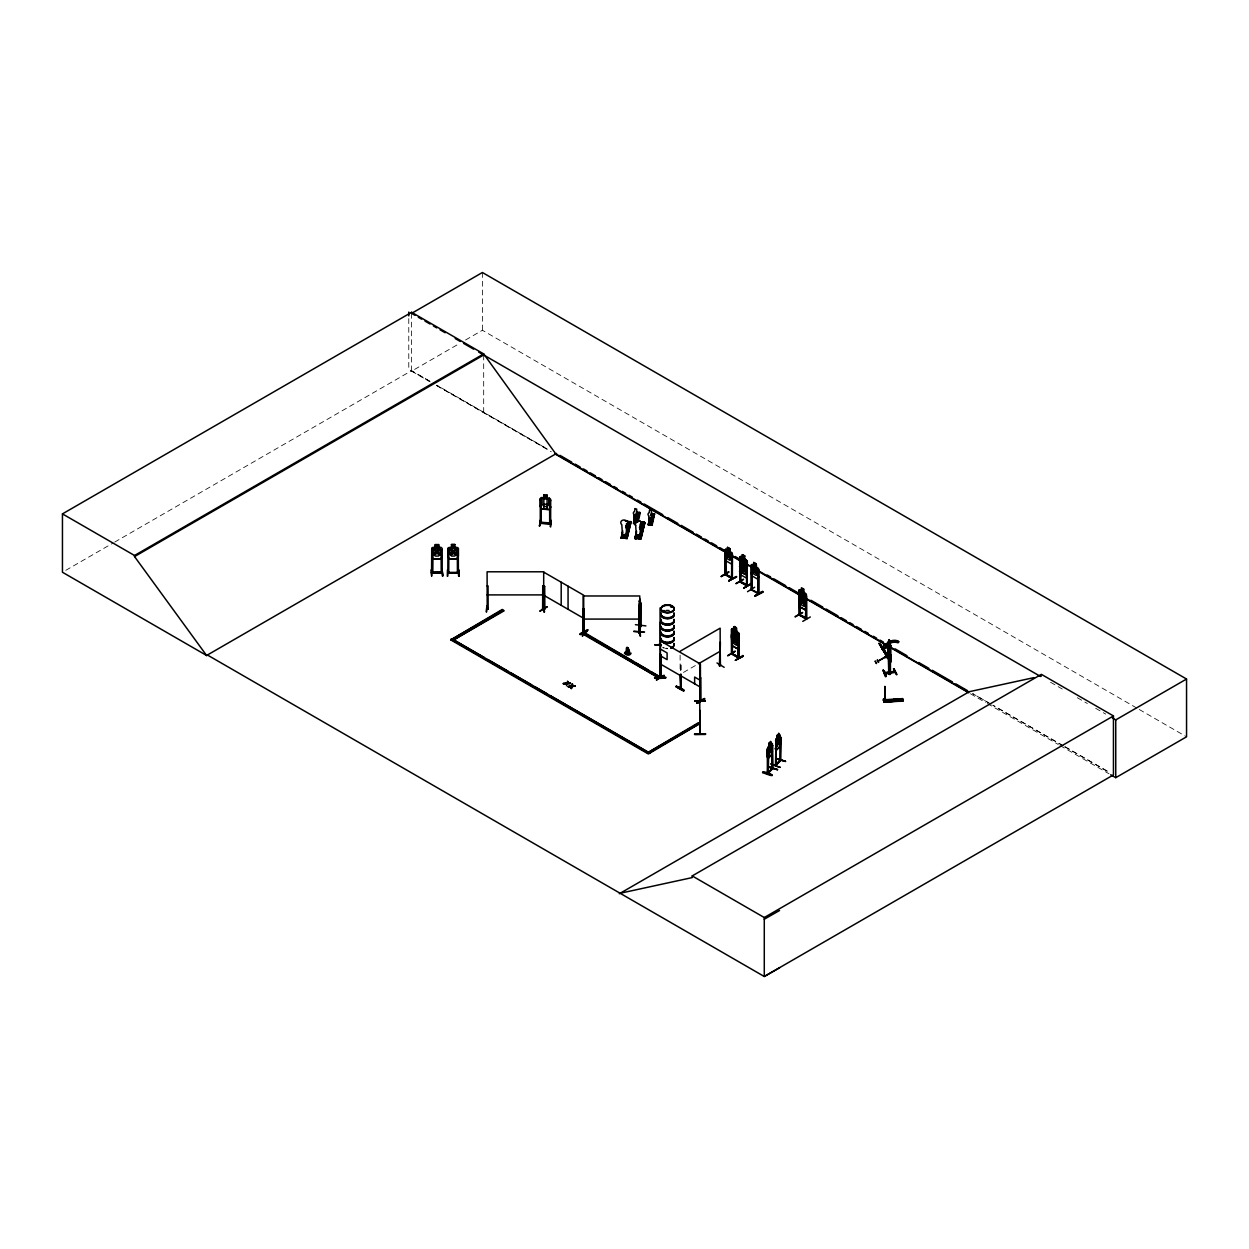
<?xml version="1.0" encoding="UTF-8"?>
<svg xmlns="http://www.w3.org/2000/svg" width="1249" height="1249" viewBox="0 0 1249 1249"><rect width="100%" height="100%" fill="white"/><g stroke="black" fill="none" stroke-linecap="round" stroke-linejoin="round"><path stroke-width="0.75" stroke-dasharray="5 3.75" d="M680.799 664.905L680.799 672.321M65.822 570.309L113.019 543.05M114.705 542.082L411.608 370.656L430.046 381.304M411.608 313.374L411.608 371.14L458.82 343.897M465.549 339.993L482.411 330.267L1137.574 708.526M683.453 672.446L696.801 664.733M429.797 381.445L408.782 369.361L408.782 317.808M436.526 385.317L547.374 449.062L436.76 385.176M991.128 704.249L972.659 693.617L991.081 704.264M1063.352 745.778L992.814 705.201L1063.164 745.887M1065.022 746.73L1110.377 772.819M1139.275 709.494L1186.55 736.801M1050.581 682.282L1062.274 689.026M1077.309 697.707L1087.348 703.499M1095.701 708.324L1105.724 714.116M1064.835 746.84L1110.096 772.975M411.608 371.14L430.046 381.788M436.76 385.66L551.293 451.779M970.411 693.757L985.617 702.547M987.319 703.515L1058.293 744.498M1059.979 745.481L1108.987 773.771M681.048 665.061L681.048 672.477M680.377 665.452L680.377 671.01M680.112 655.116L680.112 670.869M483.691 354.981L483.691 412.748M482.411 272.501L482.411 330.267M665.811 610.527A6.713 3.872 0 0 1 669.277 610.527M665.842 610.23A6.604 3.809 0 0 1 669.261 610.23M667.544 648.325A6.604 3.809 0 0 1 665.842 648.184M664.249 647.809A6.604 3.809 0 0 1 662.876 647.201M664.234 648.184A6.62 3.825 0 0 1 662.86 647.575M667.544 648.731L665.811 648.59A6.62 3.825 0 0 0 667.544 648.699"/><path stroke-width="1.5" d="M885.01 700.845L885.276 692.727M885.26 693.179L885.166 700.845L884.807 699.112M640.019 527.593L641.33 528.608L640.019 527.827M883.636 699.175L884.058 699.284M883.652 699.456L883.886 700.954M884.714 699.456L884.854 686.45M885.057 686.653L885.119 692.742M639.472 630.245L639.535 631.135L639.098 630.37M640.846 625.702L639.347 631.666L639.8 602.924M638.926 631.651L640.909 624.906L640.3 626.249L640.815 602.564M640.175 611.901C642.579 595.601 636.365 633.165 640.269 611.869M633.758 631.526C652.977 632.072 642.454 632.4 633.836 631.229M743.342 565.656L741.282 561.722L742.827 565.859C739.377 567.514 742.468 570.762 743.358 566.781L745.512 570.762L743.858 566.453C747.995 563.237 743.03 563.174 743.483 565.859M626.014 536.336L626.764 525.126A3.544 2.857 13.5 0 0 626.764 521.052A3.544 2.857 13.5 0 0 621.815 520.646A3.544 2.857 13.5 0 0 621.815 524.736L622.548 535.93M636.787 522.207L637.287 514.744A2.357 1.905 13.5 0 0 636.803 511.668L636.647 509.092L635.319 508.624M639.863 536.82L640.612 525.61A3.544 2.857 13.5 0 0 640.612 521.52A3.544 2.857 13.5 0 0 635.663 521.13L635.476 522.004M651.51 523.487L652.009 516.009A2.357 1.905 13.5 0 0 651.525 512.933L651.369 510.373M895.33 700.267L894.097 699.815M895.486 700.346L895.205 699.471M772.772 768.557L771.882 768.916L772.428 745.31L772.834 768.557L767.729 773.771L767.87 750.087L767.682 773.834L767.916 772.538M768.151 753.272L768.994 754.661L771.398 749.868L770.617 741.484L768.931 743.249L768.994 746.137L767.354 748.885L767.354 773.724L772.834 767.651L771.913 768.119M775.816 742.562L775.754 765.715L776.222 739.845L778.705 733.382L779.485 741.75L777.065 746.543L776.222 745.153M886.306 645.624L888.211 646.998L883.636 649.371L883.699 644.312L885.619 645.686L886.415 644.718A9.883 7.947 -32.3 0 1 897.719 641.346L898.78 641.783L897.047 642.501A8.462 6.807 -32.3 0 0 886.681 646.233L886.306 645.624A8.462 6.807 -32.3 0 1 889.585 642.767L889.585 642.595M883.636 649.371L883.699 644.312M626.951 654.226C623.735 637.162 634.851 657.63 626.202 653.867L627.451 647.794L625.874 653.336M638.801 606.795L640.284 600.472L640.675 626.217L640.675 603.111M639.426 603.813L639.082 631.026M891.161 654.898L890.771 657.177L888.226 649.246M772.241 751.258L771.741 754.537L767.87 758.58M771.882 754.615L772.397 751.242M780.328 743.139L779.813 746.418L776.004 750.633L775.395 748.307M780.484 743.124L779.969 746.496L775.957 750.462M624 534.431L624 536.04L623.797 534.619M624.406 535.805L623.844 534.744M635.554 521.941L635.71 521.301A3.544 2.857 13.5 0 0 635.632 525.345L635.663 525.22A3.544 2.857 13.5 0 1 635.663 521.13M635.288 521.286L635.335 521.411M638.364 535.009C637.568 537.476 637.88 534.322 638.27 536.196M637.646 535.103L638.255 536.102L638.426 535.29M650.12 522.675L649.948 522.894M541.192 500.068L540.208 500.224L541.192 500.068L541.27 523.393L540.161 522.238L541.192 523.175M539.459 526.141L540.661 519.693M539.537 526.266L540.692 519.693L539.474 525.798M549.466 498.257L541.363 497.539L540.271 498.476L540.271 523.097M549.622 500.599L550.575 500.662L549.622 500.599L549.685 523.956M549.607 523.112L550.684 522.941M549.607 523.956L550.684 523.784M549.466 523.315L549.513 523.706M541.192 522.332L550.544 522.909L550.637 523.987L550.684 499.35L549.404 498.148M550.153 526.5L551.262 520.365L550.668 526.953M884.792 689.026L884.87 691.165M626.03 652.79L627.576 647.638M762.593 772.6C767.354 770.087 781.796 780.453 762.608 772.522M779.954 767.432C760.75 759.486 776.769 767.151 780.25 767.151M540.255 506.173L541.317 509.092L549.498 509.623L550.637 506.86M541.317 509.077L540.38 506.095M543.721 497.695L543.721 494.854L547.187 495.088L547.109 497.992L548.779 499.147L548.779 504.455L547.062 506.61L543.83 506.391L542.097 504.003L542.097 498.694L543.83 497.867M549.451 509.608L550.684 506.985M890.365 674.382L889.101 674.023L890.272 674.413L890.24 659.41C888.101 662.423 884.011 647.138 890.865 661.611L890.849 645.624M626.202 653.867L627.498 647.872M699.783 701.189L700.767 701.032L700.673 677.91L699.721 677.676L700.673 677.91M699.721 700.627L700.486 701.22L700.408 664.015L660.378 640.909M699.783 664.265L699.783 734.147L700.143 710.431M888.492 657.723L888.695 672.571M890.318 674.319L889.21 674.007L889.569 660.081C891.989 659.191 886.134 659.285 890.365 661.908M663.016 611.136L663.875 610.496M663.406 611.136L664.203 611.495M664.359 611.464L664.593 610.667L663.344 610.948M671.587 607.186L671.135 606.483L672.024 606.858M671.509 607.014L670.885 606.936M622.689 532.308L621.331 537.96L622.189 534.634L621.783 537.507L626.233 537.866L626.639 536.695L627.045 538.569L630.995 522.129L625.312 521.052L630.573 521.754M621.096 538.132L622.72 530.794M623.235 534.947L624.843 535.072L623.235 534.947C621.284 538.288 626.576 538.756 624.843 535.072M624.125 534.884L624.11 536.024M624.328 534.525L624.203 536.008M629.277 522.02L625.234 538.444L626.623 538.194L621.003 538.132M629.543 521.676L625.655 538.288M628.965 525.72L625.952 538.522L629.09 525.704M629.418 525.751L627.029 538.584M626.576 538.366L630.573 521.473M626.92 538.584L630.995 522.129M635.054 508.608L634.445 511.575A2.357 1.905 13.5 0 0 633.977 514.479L634.445 522.02M635.288 519.834C633.102 528.358 633.118 519.959 635.257 516.243M635.007 517.835L633.415 523.534M635.288 518.085L634.601 523.643M635.241 519.725L634.117 523.596L633.961 522.332M634.929 523.112L634.929 521.426L636.006 521.504L635.975 523.3M636.756 521.941C638.27 509.608 642.173 509.358 637.817 522.02M636.912 521.817L639.145 512.574M637.146 521.957L639.816 512.433L636.319 512.152M637.443 521.988L639.816 512.433M634.945 538.616L636.568 531.278M635.226 538.428L636.537 532.792M636.397 534.994C632.65 538.35 637.989 538.865 635.866 538.694M636.522 534.994L635.616 538.662L635.632 536.789M637.084 535.431L638.692 535.556L637.084 535.431L637.084 537.96M637.989 535.259L638.145 536.43M640.612 525.61L640.581 525.735A3.544 2.857 13.5 0 0 640.581 521.66A3.544 2.857 13.5 0 0 635.632 521.255L635.507 521.926M638.692 538.085L638.692 535.556M640.924 521.676L644.422 522.254L639.738 538.975L643.391 522.16L639.504 538.772M640.924 521.973L644.843 522.613L640.144 539.037L644.422 521.957M640.878 539.068L644.843 522.613L640.893 539.053L634.835 538.6M648.45 524.705L649.886 517.492M648.231 524.814L650.167 517.289M650.245 521.239L648.606 524.845L650.011 519.35M649.964 520.989L648.84 524.877L650.214 519.397M650.276 522.8L650.339 522.535M650.698 522.878L649.652 522.691L649.652 524.377L649.636 522.8L650.698 522.878L650.729 524.471M652.103 525.111C654.648 514.245 655.975 505.673 651.463 525.08M651.432 525.064L654.148 514.088M639.41 601.128L639.941 598.974M639.41 602.08L639.722 599.942M635.413 624.672L645.92 625.905M639.332 610.09L639.8 608.232M638.942 631.588L640.659 625.687M675.974 686.591C683.031 687.215 689.838 695.521 675.974 686.622L683.531 690.9M676.349 685.966L683.937 690.213M676.333 686.341L683.952 690.681M888.211 653.867L888.445 654.32M890.818 661.642L888.055 655.99L888.507 641.174L889.304 642.626M885.9 657.442L888.336 656.412L886.009 657.645L885.432 656.521L887.758 655.288L888.929 656.318L888.835 652.774M891.208 661.064L890.693 659.534M660.003 645.109L659.956 644.703M883.746 701.61L902.933 701.235L902.855 700.455L883.839 702.25M728.682 554.337L730.852 553.104L729.291 555.462L730.915 559.771L728.792 555.789C727.699 559.568 725.013 556.617 728.276 554.853L726.731 550.731L728.62 554.103M743.514 561.566L745.684 560.333L744.123 562.69L745.747 566.999L745.06 566.64M802.514 594.899C801.499 595.508 807.276 590.402 803.232 595.882L804.856 600.191L802.732 596.21C801.749 600.082 798.86 596.975 802.201 595.273L800.671 591.136L802.529 594.477M732.445 561.66L731.524 564.048L725.747 560.707L725.06 557.397L725.825 560.66M743.467 569.528L746.356 571.277L747.277 568.888M758.627 576.757L757.784 579.208L752.007 575.883L751.336 572.557L752.007 575.883M738.877 640.956L738.018 643.407L732.242 640.066L731.477 636.787M798.923 597.865L799.672 601.128L805.464 604.469L806.386 602.08M746.199 574.821L747.199 572.557M747.121 572.495L746.262 574.946L740.423 571.636L739.736 568.326M746.964 575.399L746.09 577.865L740.251 574.556L739.642 560.754L740.516 560.145C747.901 565.407 732.632 561.644 746.137 566.39L747.043 567.811M733.897 632.306L736.301 633.758L733.897 632.306L733.897 635.335L731.321 634.804L732.086 645.686L737.94 648.996L738.877 646.592M799.61 606.702L798.845 603.439L799.532 606.749L805.449 610.012L806.214 607.607M805.449 610.012L806.23 594.477L799.703 589.684L799.001 590.324M767.308 756.426C770.867 766.699 761.5 747.23 772.35 743.717M776.035 739.158L775.488 765.496M775.488 740.751L777.175 738.05L777.112 735.161M743.342 561.535L741.563 557.96L743.093 562.081L741.531 564.283M566.484 685.748L567.967 681.532M571.355 688.558L572.12 686.201L575.305 685.779L572.12 686.685L571.355 688.558L571.371 686.247M637.786 535.399L637.427 536.04M570.746 688.199L572.229 683.999L572.214 686.279M572.229 683.999L571.464 686.341L568.233 686.747L571.464 685.857M453.137 550.981L450.264 548.405L452.45 551.621C447.985 555.087 451.701 556.835 453.184 552.245L456.182 554.978L453.887 551.636L456.088 548.342L453.278 550.887M432.81 558.959L431.732 556.07L432.81 558.959L440.991 558.865L442.193 556.024M457.118 558.756L458.274 555.93M447.954 556.117L449.031 558.943L457.212 558.849L458.399 555.946L458.399 548.311L454.917 547.405M436.822 550.793L439.882 548.358L437.665 551.652L439.976 554.993L436.978 552.261L433.949 555.056L436.229 551.636L434.059 548.42L437.056 550.903M572.12 686.685L572.823 684.358M721.251 576.507L728.76 572.183M736.083 583.736L743.592 579.411M747.527 591.683L754.677 587.217M727.761 655.866L735.333 651.166L727.824 655.491M795.191 616.928L802.685 612.603M882.7 670.526C886.4 669.214 887.305 685.264 883.262 670.448M883.199 670.026L885.994 676.255M547.374 606.827L539.99 610.823M664.093 675.647L656.318 679.846L663.75 675.522M637.708 516.477L637.084 516.196M544.423 608.841L543.58 608.357L544.564 608.575M544.611 586.374L542.737 585.843L544.611 586.374L544.689 609.528L542.628 608.95L543.799 608.95M582.924 631.323C585.203 631.791 581.675 629.98 583.673 632.4M661.143 677.895L660.471 677.707M661.33 655.194L660.378 654.96L661.33 655.194L660.955 678.426L661.408 677.504M699.908 699.737L700.143 699.783M431.389 569.669L431.608 575.773M447.595 569.981L447.283 576.211M447.595 569.653L447.798 576.101M486.86 605.906L486.423 612.119L486.798 605.921M582.94 629.73L582.502 636.287L582.94 630.042M731.555 552.604L725.763 549.263L724.982 549.825L724.92 574.571L732.367 578.818L732.445 554.025L731.586 552.526L732.32 578.833M726.044 574.025L724.951 573.697L725.778 574.181M725.263 573.541L725.778 575.024L725.966 557.491M731.945 562.877L731.617 578.474L731.695 555.321L732.367 555.711M732.632 577.803L725.778 574.415L732.71 578.724L725.404 574.462M740.22 581.691L740.782 572.417M746.559 584.891L747.542 585.953L740.157 581.659M751.227 589.793L758.705 594.04L758.721 569.185L752.117 564.376L751.242 564.985L751.555 589.59L758.705 593.197M752.32 589.153L751.523 588.701L751.804 590.137L752.226 566.874M751.96 590.137L752.226 572.651M757.956 592.791L757.956 593.681L758.221 578.037M736.41 630.995L738.955 633.384L738.955 658.223L731.43 653.914L731.477 629.168L732.351 628.559C735.958 632.213 731.976 623.001 736.488 628.106L737.55 638.005L736.332 639.582L734.022 638.255L732.804 635.257L734.022 626.686M732.538 654.211L731.789 630.667L731.945 653.789M738.752 658.145L738.612 656.787M738.097 657.77L738.456 646.076M731.711 653.742L739.205 657.989L738.112 657.13M805.667 618.083C811.647 620.066 788.931 609.528 805.808 618.052M772.741 767.76L767.916 773.131M775.488 764.716L780.313 760.344M895.33 700.424L895.517 699.627M681.048 674.335L681.048 688.246L680.877 687.122M719.393 664.89L720.408 664.64M768.244 773.381L768.931 743.249M886.649 654.585L886.915 655.022M890.802 661.736L879.124 643.329L884.433 651.869L881.997 648.543M663.219 610.761L663.313 611.542M897.969 642.876L898.78 641.783M745.887 565.891L744.654 567.452L742.359 566.125L741.125 563.143M885.229 645.093L886.041 644.109A9.883 7.947 -32.3 0 1 897.344 640.737L898.328 641.143M442.177 572.12L431.67 572.167L431.561 573.291L431.732 548.452L432.841 547.421L440.959 547.327L442.193 548.389L442.177 573.166M431.561 573.072L442.177 572.948M441.131 572.948L441.225 572.401M447.767 572.214L448.953 572.651M447.767 573.057L458.383 572.932M457.212 572.557L458.383 572.089M457.353 572.932L458.274 572.104M487.204 608.044C488.359 609.028 487.235 607.03 487.204 609.215L487.094 571.792L543.69 571.792L543.674 609.34C544.954 609.777 544.673 608.341 542.628 608.325M584.204 632.525L583.08 632.525L584.235 632.728M639.847 632.525L638.926 632.556M639.847 633.368L638.91 633.056M769.275 743.467L770.274 742.406L769.275 744.42M777.346 735.349L778.361 734.303L777.346 736.301M770.711 744.373L771.757 743.139M775.957 739.189L779.954 735.052L778.736 736.41L778.798 733.413M772.756 745.419L771.96 745.794M780.047 737.691L780.828 737.3L780.453 760.922L780.828 737.3M767.823 758.721L771.835 754.568M767.994 766.933L777.581 769.603M776.129 758.705L785.652 761.484L776.347 758.486M776.004 764.419L775.941 765.028M780.313 760.11L780.89 759.517L780.001 760.844M775.488 765.559L780.36 759.486M780.828 760.407L775.816 765.668L775.957 741.968M777.549 769.571L767.994 766.464M649.527 510.014L649.183 512.746A2.357 1.905 13.5 0 0 648.699 515.743L649.168 523.3M431.857 548.561L432.903 547.577M448.844 572.198L447.813 573.307L447.954 548.436L451.435 547.452M894.159 699.862L895.517 699.783M680.877 687.965L680.034 688.449L680.799 687.169M681.017 688.23L680.112 674.569M719.393 665.733L720.142 642.189L720.408 665.545L719.393 665.733L720.22 665.249L720.142 628.153L680.112 651.26M720.361 665.514L720.501 664.593M888.585 655.803L891.349 661.47M772.444 768.978L772.397 743.623M643.391 522.316L639.051 538.912L640.472 538.678L640.487 537.179L640.081 538.35L635.632 537.991L635.632 535.087L636.038 536.321M654.273 514.104L651.728 525.095M648.137 524.799L651.916 524.861L651.916 523.862M637.615 535.915L638.364 535.462M432.622 549.95L432.529 573.338L432.622 549.95L431.67 549.966L432.638 550.169M442.177 572.323L431.561 572.448M458.242 572.339L447.782 572.432M725.06 549.903L725.856 549.217M740.673 556.445L739.814 557.054L739.783 581.847L747.199 586.046L747.277 561.254L744.732 558.881L745.887 560.582L745.872 569.513L744.623 571.074L742.296 569.763L741.063 566.796L741.125 557.835L742.359 557.6C742.125 551.527 743.405 558.74 739.892 557.132M801.374 590.652L798.923 590.246L799.61 615.445M740.376 563.049L739.58 563.611M798.845 595.82L801.327 596.21M798.845 595.96L799.672 595.367M486.985 608.95L488.172 609.153L488.047 585.828L487.094 586.046M542.737 585.843L542.628 609.153L542.628 608.107L543.799 608.107M583.283 633.399L584.235 633.337L583.954 618.38M583.283 633.368L584.126 633.337L584.126 610.012L583.158 610.012L584.126 610.012M638.91 633.368L638.692 632.291L639.878 632.275M638.692 633.118L639.878 633.118M639.769 632.54L639.769 633.384M638.832 633.368L639.769 633.337L639.769 595.976L583.158 595.976L583.08 634.18L658.114 677.52L583.08 633.462L584.532 632.619L659.581 676.677L651.244 671.853M772.335 767.62L772.413 768.369M740.516 560.145L747.199 564.907M744.482 562.612L746.324 563.408M744.482 565.454L746.168 566.312M739.502 571.277L740.407 574.431M732.195 634.18L738.705 639.004M799.547 595.305L806.308 600.035M733.819 635.195L732.726 635.538L732.726 640.831L733.975 643.813L736.301 645.124L737.55 643.563L737.55 638.255L736.379 636.553M801.405 596.351L800.172 596.6L800.172 601.909L801.405 604.875L803.731 606.202L804.981 604.625L804.981 599.317L803.731 597.662L805.433 598.521M738.784 639.004L736.223 636.647L736.223 633.805M732.086 645.686L737.94 648.996M879.031 643.376L880.108 645.03M887.04 656.506C890.99 662.719 878.75 643.657 882.559 649.293M583.002 608.856L583.954 609.09L583.002 608.856L583.424 631.822M587.623 629.668C588.295 633.93 569.825 637.849 587.67 629.73M580.176 634.508L587.733 630.152L580.223 634.086M719.783 665.842L720.408 642.345M664.156 675.287L656.599 680.002M716.988 662.938L724.17 667.325M696.88 702.844C720.158 689.776 681.392 712.43 704.358 698.488M704.764 699.175L696.989 703.312L704.452 698.956M207.521 655.054L206.71 655.538L62.45 572.245L62.45 513.885L411.608 312.297L483.691 353.904L555.774 453.887L724.217 551.137M411.608 312.297L411.608 313.374L482.411 272.501L1186.55 679.034L1186.55 736.801L1115.747 777.674L1110.689 774.739M62.45 513.885L134.533 555.493L483.691 353.904M779.563 967.788L764.279 976.499L207.428 655.007L206.6 655.475L134.533 556.57L483.691 354.981M206.6 655.475L556.586 453.418M690.088 728.229L648.387 752.304L698.425 722.687L699.877 723.53L648.387 753.99L450.78 639.894L502.27 609.45L503.722 611.011L453.699 639.894L503.722 610.293M450.78 639.894L502.27 610.168L503.722 611.011M725.279 551.324L725.778 575.024M727.449 550.231L727.449 547.39L729.994 548.764L731.055 558.662L729.822 560.223L727.527 558.896L726.293 555.914L726.293 550.606L727.527 550.372L727.527 547.343L729.994 548.764M583.08 634.18L584.532 633.352L632.9 661.267M740.111 558.553L740.782 558.943M742.265 554.618L744.81 555.992L742.359 554.759M747.199 561.301L747.167 586.109L746.777 562.409L746.512 585.75L746.434 584.782M721.329 576.632L728.823 571.808L721.329 576.148M753.787 565.344L753.709 562.55L756.254 563.923L757.316 573.822L756.098 575.383L753.787 574.072L752.554 571.074L753.787 562.503M756.176 563.97L753.709 562.55M728.823 580.473L736.754 576.851L728.885 580.551M757.768 567.733L758.627 569.232L758.611 594.04M740.111 580.816L740.501 582.253M757.956 593.681L757.956 570.496L758.627 570.887M631.073 653.165C629.48 658.129 619.832 652.228 627.872 651.322M624.422 653.243L627.623 651.322M746.699 584.86L740.61 581.644L747.542 585.11M755.083 595.648L762.639 591.355L755.145 595.711M755.083 596.132L762.998 591.979M732.351 628.559L738.955 633.384L738.846 658.223M736.488 628.106L734.022 626.873M799.891 592.135L798.954 591.885L799.891 592.135L799.969 615.289L798.86 614.149L799.719 614.586M803.763 592.12L803.919 589.169L801.468 587.748L800.234 596.335L801.468 599.317L803.763 600.644L804.996 599.083L804.996 593.775L803.763 592.12L806.386 594.446L806.386 619.285L805.543 618.801L805.886 607.139M658.114 676.786L659.581 675.943M738.19 634.679L739.127 634.914L738.19 634.679L738.237 657.848M805.621 618.942L805.886 595.586M732.242 640.066L738.05 643.219M698.456 663.781L720.142 651.26M805.464 604.469L799.735 601.066L799.079 597.849M799.61 614.602L799.204 613.946M805.543 618.208L806.261 619.239M739.205 657.224L732.273 653.773L738.378 656.99M735.396 660.268L743.249 656.193L735.333 660.315L742.843 655.506L743.249 656.225M802.764 621.378L810.32 616.959M693.414 726.309L698.425 723.421L699.877 724.264M450.78 639.176L648.387 753.256L699.877 723.53M880.623 644.359L888.336 656.584L879.952 644.328L882.231 648.84M891.161 661.064L889.147 659.706L889.538 674.46M619.317 893.753L969.302 691.681L1033.782 677.661M620.129 893.269L692.211 877.594L692.211 875.924L1041.369 674.335L1113.452 715.942L1113.452 774.911L764.279 976.499L764.279 917.531L1113.452 715.942M1041.369 676.006L1040.558 676.49L478.664 352.077M1112.406 717.972L1115.747 719.908L1186.55 679.034M637.599 516.93L636.506 517.164M641.096 528.686L640.003 528.936M764.279 919.217L779.563 910.505M541.114 522.566L540.099 522.488L540.302 523.378M550.497 524.002L540.224 523.362M877.844 661.096L885.697 657.036M624.406 535.618L623.579 535.743M883.246 648.762L887.836 646.389M660.424 644.765L654.929 644.859M699.737 700.58L700.673 700.986M664.718 611.432L663.36 611.432M888.554 657.583L889.725 657.958L888.554 657.583L888.851 672.68L889.366 657.536M636.506 516.446L637.615 516.54M637.458 517.008L636.506 517.008M640.05 512.902L636.537 512.621M622.345 538.038L622.127 538.21M627.623 647.934L629.621 653.149M626.67 652.353L627.576 652.165L627.716 647.606L628.325 650.713M741.063 561.488L742.296 561.238M680.362 687.762L681.142 687.309L680.034 687.606M888.164 655.944L880.311 644.546M639.8 601.971L639.332 612.353L639.082 611.073M660.565 677.864L661.424 678.316L660.643 654.804M799.141 614.805L806.308 619.239M731.711 652.899L732.039 654.32M890.194 641.564L889.163 639.629L890.084 641.58M888.523 652.665L888.336 649.215M893.566 668.699L896.876 674.647L894.065 668.746M884.354 672.743L894.752 671.462M884.464 672.93L894.721 671.306M884.838 673.305L895.08 671.712M884.979 674.038L895.205 672.384M651.806 518.366L652.197 517.554M626.467 528.468L627.263 527.375M626.467 528.702L627.404 527.531M567.358 682.984L570.434 683.453L567.249 683.859M563.361 683.453L566.593 683.047L563.923 684.265L563.361 683.453L570.434 683.453M572.214 685.795L575.305 685.779M568.233 686.279L575.305 686.263M568.233 686.747L571.371 686.731M448.734 572.136L448.922 573.01M448.734 573.322L448.844 549.935L447.891 549.95L448.844 549.935M895.143 700.314L894.143 700.049M567.249 683.39L570.434 682.969M563.361 683.937L566.593 683.515M487.937 609.184L488.172 608.544M583.111 633.071L584.095 633.352M543.58 609.215L543.924 585.984M583.267 631.822L584.126 632.275L583.205 632.509M661.143 677.661L659.94 677.661L660.05 654.07M699.986 700.627L699.986 677.52M885.01 690.385L885.151 688.027M884.745 691.79L884.792 699.487M900.748 699.705L883.543 700.236L902.637 699.206L883.527 700.361L883.496 698.831L885.432 698.737L885.432 699.737M883.87 699.05L883.808 702L902.918 700.986L902.574 698.613L883.48 699.83L883.574 700.611M883.714 700.97L885.744 700.611L885.76 701.766L885.463 699.69M725.326 574.431L725.154 549.857M731.789 653.789L731.649 629.215M650.042 509.889L650.916 510.06M435.23 547.468L435.214 544.548L438.711 544.58L438.711 547.421M451.435 544.533L454.917 544.502L454.808 547.499L456.541 548.436L456.541 553.744L454.808 556.039L451.545 556.07L449.812 553.822L449.812 548.514L451.545 547.546L451.435 544.533L454.917 544.564M457.165 547.39L449.062 547.468L447.954 548.436M441.1 549.857L442.068 550.06L441.1 549.857L441.225 573.213M457.321 549.841L458.274 550.044L457.321 549.841L457.431 573.197M432.903 558.787L440.913 558.709M449.031 558.943L457.212 558.849M442.068 569.997L442.864 576.117L442.146 569.56M458.43 569.919L459.086 576.101L458.352 569.544M431.67 573.291L442.068 573.166L442.052 572.12M543.768 605.984L544.423 612.104L543.846 605.546M660.424 621.94L660.393 678.16L660.05 607.904M639.91 629.73L639.988 635.85M660.237 644.484L654.929 644.999L660.237 644.5M654.944 678.129C688.34 676.396 632.166 677.864 665.545 678.113M654.929 677.785L665.545 678.02M700.143 678.301L699.705 701.985M694.663 701.22L705.263 701.157M694.663 701.36L705.263 700.845L694.663 700.876M694.663 734.49C728.011 733.428 672.462 734.412 705.279 734.474M694.663 734.178L705.263 734.162M487.094 594.899L543.69 594.899M583.158 619.082L639.769 619.082M640.003 529.186L641.252 528.015M780.375 760.953L779.844 735.021M888.71 642.642L889.272 639.613M541.036 522.582L540.224 522.519M541.301 522.582L550.419 523.159M540.239 523.128L550.544 523.753M543.83 498.819L547.109 499.147M543.83 504.128L547.062 504.331M541.41 508.983L549.373 509.451M488.047 608.934L487.204 609.184M651.041 513.433L654.819 514.151M650.776 514.541L654.273 515.025L650.776 514.744M635.866 514.01L639.379 514.494L635.866 514.213M650.588 515.275L654.101 515.759L650.588 515.478M635.6 515.119L639.113 515.603L635.6 515.322M640.518 523.347L644.016 523.924L640.518 523.643M640.253 524.455L643.75 525.033L640.253 524.752M626.405 523.971L629.902 524.564L626.405 524.283M639.847 526.126L643.36 526.703L639.847 526.422M625.999 525.642L629.512 526.219L625.999 525.938M639.488 527.609L643.001 528.186L639.488 527.905M625.64 527.125L629.153 527.702L625.64 527.421M635.632 536.586L640.878 537.008L640.878 535.509L640.472 536.68L636.397 536.414L635.663 525.22M622.189 535.837L626.623 536.196L627.029 535.025L627.029 536.524L621.783 536.118M639.316 600.956L639.441 603.845M448.001 573.291L458.399 573.15L458.274 548.342M651.4 518.335L652.337 517.648M896.392 674.647L893.503 668.839M891.005 659.597L888.507 654.976L891.052 659.472M775.332 748.385L775.91 750.602M776.082 758.346L785.402 761.312M777.331 769.774L768.041 766.808M772.163 775.27L762.842 771.898M442.162 569.919L442.349 576.008M459.023 576.039L458.82 569.919M543.939 612.041L543.799 605.5M732.039 653.477L732.086 653.461M897.578 642.267L896.673 641.892A8.462 6.807 -32.3 0 0 891.614 641.908M884.089 644.921L885.619 645.686M886.681 646.233L888.211 646.998M742.218 558.444L744.545 559.755L744.404 565.5L745.637 567.155L745.637 572.464L744.404 574.04L742.078 572.729L740.829 569.747L742.218 558.256L744.701 559.661L744.623 568.81L742.296 567.499L742.296 558.397M742.078 561.347L744.404 562.659M742.484 562.05L743.982 563.845L742.484 563.002M742.296 562.191L744.623 563.502M739.486 566.359L746.964 570.559M799.672 606.639L805.386 609.887M547.031 606.702L539.99 611.307M681.127 688.121L680.799 674.179M411.608 313.374L414.965 315.31M418.321 317.246L421.678 319.182M425.019 321.118L430.046 324.022M433.403 325.958L436.76 327.894M440.116 329.83L445.144 332.734M455.198 338.541L460.225 341.445M463.582 343.381L473.636 349.174M740.595 556.492L746.371 559.833M742.359 558.553L744.654 559.88M805.621 595.742L806.557 595.992L806.635 619.129L799.219 614.851L799.079 590.277M746.777 562.409L747.464 562.799L746.512 562.55M559.958 455.354L571.745 462.161M575.118 464.113L580.176 467.032M583.533 468.968L586.905 470.92M590.277 472.856L595.336 475.775M598.708 477.727L602.065 479.678M605.437 481.614L610.496 484.534M613.868 486.486L617.225 488.421M622.283 491.341L625.655 493.293M629.028 495.228L632.384 497.18M637.443 500.1L640.815 502.036M644.187 503.987L662.719 514.682M667.762 517.601L677.879 523.44M681.236 525.376L693.039 532.183M696.396 534.135L701.454 537.054M704.826 538.99L708.199 540.942M711.571 542.893L716.614 545.797M719.986 547.749L723.358 549.701M735.146 556.508L740.204 559.427M767.151 574.977L770.524 576.929M773.896 578.865L785.683 585.672M789.056 587.623L799.157 593.462M810.944 600.269L822.748 607.076M826.104 609.012L837.907 615.835M841.264 617.771L846.322 620.691M849.695 622.642L853.067 624.578M856.439 626.53L861.482 629.449M864.854 631.385L868.227 633.337M873.27 636.256L876.642 638.192M880.014 640.144L883.386 642.08M895.174 648.887L906.961 655.709M918.764 662.516L928.866 668.34M932.238 670.291L952.456 681.954M955.813 683.906L967.616 690.713M730.962 555.024L739.377 559.895M746.121 563.783L751.96 567.03M757.956 570.496L800.016 594.899M806.76 598.802L968.475 692.165M554.665 453.73L723.671 551.309M732.117 556.18L738.877 560.083M745.637 563.986L749.025 565.938M757.472 570.824L799.719 595.211M806.479 599.114L885.916 644.968M889.288 646.92L968.724 692.789M742.359 563.861L744.654 565.188M802.342 612.478L795.254 616.569M743.233 579.286L736.145 583.377M751.211 583.767L743.655 588.185L751.195 583.408M763.014 592.026L755.192 596.132M543.658 572.104L583.689 595.211L583.767 632.4L583.049 632.041M660.424 649.074L667.107 652.93L667.107 659.675L660.424 655.819M699.846 680.065L694.631 677.052L694.631 683.796M543.658 595.211L583.689 618.317M660.378 664.015L700.408 687.137M636.225 663.188L647.903 669.932M567.967 682.016L567.358 681.189M455.62 641.002L484.331 657.583M487.703 659.534L507.984 671.228M511.356 673.18L531.621 684.889M534.994 686.825L546.828 693.663M550.2 695.615L649.855 753.147L452.247 639.051M692.211 875.924L764.279 917.531M751.289 589.778L751.336 564.938M648.684 524.845L648.418 523.581L652.181 523.753L652.181 522.753L651.916 523.534L648.684 522.472L648.684 524.408L651.65 524.642L651.65 523.831M751.227 583.814L743.701 588.107M885.322 653.617L886.041 654.523L883.48 649.917M882.013 648.543L882.84 649.621L880.826 646.186M744.623 562.55L745.872 564.205M879.983 645.296L881.591 647.575M882.075 648.34L890.506 661.97M746.293 559.88L747.121 561.301M740.876 582.065L740.532 572.573M887.758 655.288L877.985 661.361M458.57 575.992L458.305 569.497M885.432 656.521L886.009 657.645M639.91 630.042L640.503 636.287M885.9 653.617L888.086 658.207M883.949 650.87L884.854 652.665M889.928 641.736L889.35 640.581L889.928 642.689M890.834 645.702L890.115 644.406L890.1 652.993L888.726 647.966M890.724 645.717L888.507 641.174L888.523 656.443M883.121 670.416L885.916 676.318M743.623 563.018L744.935 566.437M629.449 653.711L628.013 647.856L628.825 654.133M739.814 568.357L740.563 571.527M884.885 686.528L885.01 688.043M638.942 614.352L639.098 616.584M633.977 514.479L634.461 521.941M885.057 690.978L885.119 692.196M431.436 569.638L431.67 576.242M627.779 647.95L627.904 654.335M890.428 659.815L890.428 674.257M888.726 644.406L888.679 655.85M1115.747 719.908L1115.747 777.674M902.902 700.642L883.777 701.829L883.527 699.799L902.668 699.596L902.574 698.613M900.966 700.751L900.638 698.925M899.67 700.83L899.342 698.987M897.734 700.923L897.406 699.097M896.017 701.017L895.689 699.175M894.065 701.126L893.753 699.284M889.959 661.127L889.991 673.82M889.257 659.425L889.288 674.429M803.653 597.709C805.777 594.586 799.157 590.902 801.327 596.398M799.641 592.276L799.719 615.429M771.929 767.979L771.913 768.962M770.711 741.531L770.664 744.513M744.81 555.992L744.654 558.928M740.532 559.099L740.532 564.876M739.97 557.085L739.97 564.657M740.111 572.026L740.111 581.659M680.377 674.725L680.377 688.558M661.064 655.35L660.908 678.457M638.942 606.78L638.926 633.399M634.227 522.02L633.961 521.192L633.961 523.128M621.783 534.603L621.783 537.507M568.061 586.187L568.061 609.293M561.191 582.221L561.191 605.328M547.078 495.166L547.109 509.467M544.345 586.53L544.423 609.684M543.846 494.963L543.83 509.249M540.38 498.523L540.364 506.157M448.063 548.467L448.079 556.102M438.586 544.611L438.586 547.515L440.335 548.452L440.335 553.76L438.586 556.055L435.339 556.086L433.606 553.838L433.606 548.53L435.339 547.562L435.339 544.642M431.857 548.483L431.857 556.117M408.782 312.078L408.782 315.903M134.533 555.493L134.533 556.57M673.929 613.993A6.604 3.809 0 0 1 667.544 618.786A6.604 3.809 0 0 1 661.174 613.993M673.929 612.916A6.604 3.809 0 0 1 667.544 617.724A6.604 3.809 0 0 1 661.174 612.916M673.929 620.363A6.604 3.809 0 0 1 667.544 625.171A6.604 3.809 0 0 1 661.174 620.363M674.023 619.972A6.713 3.872 0 0 1 667.544 624.859A6.713 3.872 0 0 1 661.064 619.972M674.023 619.645A6.713 3.872 0 0 1 667.544 624.531A6.713 3.872 0 0 1 661.064 619.645M673.929 619.301A6.604 3.809 0 0 1 667.544 624.094A6.604 3.809 0 0 1 661.174 619.301M674.023 613.602A6.713 3.872 0 0 1 667.544 618.474A6.713 3.872 0 0 1 661.064 613.602M674.023 613.275A6.713 3.872 0 0 1 667.544 618.146A6.713 3.872 0 0 1 661.064 613.275M673.96 625.765A6.635 3.825 0 0 1 668.418 630.542A6.635 3.825 0 0 1 660.908 626.748M673.898 625.343A6.573 3.794 0 0 1 668.402 630.089A6.573 3.794 0 0 1 660.971 626.327M673.96 625.952A6.635 3.825 0 0 1 668.418 630.745A6.635 3.825 0 0 1 660.908 626.951M673.929 638.536A6.604 3.809 0 0 1 668.402 643.313A6.604 3.809 0 0 1 660.94 639.519M673.96 643.875A6.635 3.825 0 0 1 670.869 648.184M661.143 645.858A6.635 3.825 0 0 1 660.908 644.859M673.898 643.516A6.573 3.794 0 0 1 670.838 647.794M661.189 645.483A6.573 3.794 0 0 1 660.971 644.5M674.023 638.145A6.713 3.872 0 0 1 668.418 643.001A6.713 3.872 0 0 1 660.83 639.16M674.023 637.817A6.713 3.872 0 0 1 668.418 642.673A6.713 3.872 0 0 1 660.83 638.832M673.929 637.474A6.604 3.809 0 0 1 668.402 642.236A6.604 3.809 0 0 1 660.94 638.458M673.929 632.166A6.604 3.809 0 0 1 668.402 636.928A6.604 3.809 0 0 1 660.94 633.149M674.023 631.775A6.713 3.872 0 0 1 668.418 636.615A6.713 3.872 0 0 1 660.83 632.775M674.023 631.448A6.713 3.872 0 0 1 668.418 636.287A6.713 3.872 0 0 1 660.83 632.447M673.929 631.088A6.604 3.809 0 0 1 668.402 635.866A6.604 3.809 0 0 1 660.94 632.072M673.898 626.295A6.573 3.794 0 0 1 668.402 631.042A6.573 3.794 0 0 1 660.971 627.279M639.301 605.515L639.285 612.213L639.722 607.732C640.44 614.93 640.159 593.197 639.722 606.436L639.301 605.515M768.494 747.761L769.571 749.915L768.447 754.458L769.899 750.181L771.367 751.414L770.258 749.166L771.32 744.826L769.93 748.869L768.494 747.761M776.581 739.658L777.643 741.812L776.535 746.34L777.986 742.062L779.454 743.296L778.346 741.063L779.423 736.801L778.018 740.766L777.128 739.111L777.065 744.263L778.642 742.624L778.642 737.316L776.581 739.658M737.441 639.035L735.302 635.132C734.24 638.973 731.617 635.975 734.771 634.211L733.225 630.074L735.255 633.852C736.161 630.089 739.096 633.29 735.786 634.82L737.441 639.035M757.206 574.852L755.067 570.949C753.99 574.79 751.367 571.792 754.537 570.028L752.991 565.891L755.021 569.669C755.926 565.906 758.861 569.107 755.551 570.637L757.206 574.852M737.207 644.703L735.037 640.831C734.053 644.703 731.118 641.611 734.506 639.894L732.944 635.772L734.99 639.535C735.911 635.772 738.877 638.957 735.536 640.503L737.207 644.703M804.637 605.781L802.467 601.893C801.655 605.796 798.454 602.736 801.936 600.972L800.39 596.835L802.436 600.597C803.341 596.835 806.308 600.02 802.966 601.565L804.637 605.781M770.555 745.434L768.994 747.074L768.994 752.382L770.555 750.743L770.555 745.434M884.151 650.76L885.931 653.649L884.151 650.76M736.379 576.538L728.901 580.926L736.379 576.538M438.009 545.157L435.917 545.188L435.917 546.125L438.009 546.11L438.009 545.157M454.214 545.142L452.138 545.173L452.138 546.11L454.214 546.094L454.214 545.142M438.586 548.467L435.339 548.498L435.339 553.807L438.586 553.775L438.586 548.467M454.808 548.452L451.545 548.483L451.545 553.791L454.808 553.76L454.808 548.452M639.769 610.012L638.801 610.23L639.769 610.012M546.484 495.681L544.408 495.541L544.408 496.478L546.484 496.618L546.484 495.681M744.217 559.942L742.718 559.099L744.217 560.895L744.217 559.942M803.31 595.07L801.827 594.212L803.31 596.007L803.31 595.07M803.731 598.614L801.405 597.303L801.405 602.611L803.731 603.923L803.731 598.614M744.404 566.453L742.078 565.141L742.078 570.45L744.404 571.761L744.404 566.453M735.88 633.992L734.396 633.149L735.88 634.945L735.88 633.992M736.301 637.552L733.975 636.241L733.975 641.549L736.301 642.86L736.301 637.552M803.357 589.512L801.874 588.654L803.357 590.449L803.357 589.512M744.248 556.32L742.765 555.462L744.248 557.273L744.248 556.32M729.416 549.092L727.933 548.233L729.416 550.044L729.416 549.092M755.676 564.251L754.209 563.408L755.676 565.204L755.676 564.251M803.763 593.056L801.468 591.729L801.468 597.038L803.763 598.365L803.763 593.056M729.822 552.651L727.527 551.324L727.527 556.632L729.822 557.96L729.822 552.651M756.098 567.811L753.787 566.484L753.787 571.792L756.098 573.119L756.098 567.811M735.911 628.434L734.443 627.591L735.911 629.387L735.911 628.434M736.332 631.994L734.022 630.667L734.022 635.975L736.332 637.302L736.332 631.994M885.791 654.585L883.402 650.573L885.791 654.585M877.329 660.112L878.515 662.376L877.329 660.112M875.237 661.221L876.439 663.484L875.237 661.221M890.084 645.39L889.194 643.594L890.1 650.713L890.084 645.39M664.234 611.885A6.635 3.825 0 0 0 674.179 608.575A6.635 3.825 0 0 0 664.234 605.265A6.635 3.825 0 0 0 664.234 611.885M662.891 611.791A6.573 3.794 0 0 0 673.898 610.09A6.573 3.794 0 0 0 665.842 605.437A6.573 3.794 0 0 0 662.891 611.791M664.234 612.088A6.635 3.825 0 0 0 674.179 608.778A6.635 3.825 0 0 0 664.234 605.468A6.635 3.825 0 0 0 664.234 612.088"/></g></svg>
